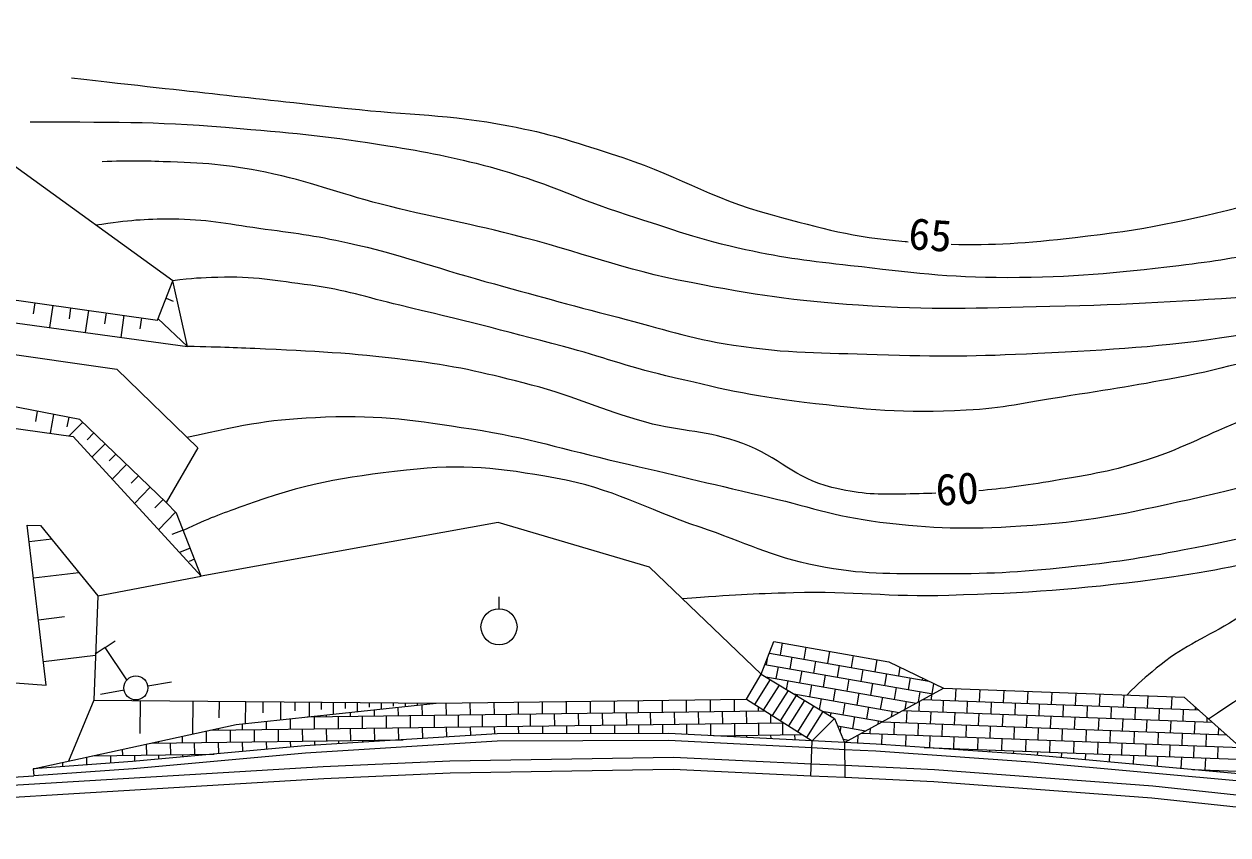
# Model space of a CAD drawing. Units: millimetres, scale not verified. Extents: x 40000 to 680000, y 20000 to 380000.
# Drawn here: x 289755 to 339880, y 302274 to 336030 of the extents above; entities that cross this region are included whole.
import ezdxf
from ezdxf.enums import TextEntityAlignment as Align

# ---------------------------------------------------------------- set-up
doc = ezdxf.new("R2010")
doc.units = ezdxf.units.MM
doc.header["$LTSCALE"] = 1000
doc.layers.add('M-BGD', color=7, linetype='Continuous', lineweight=13)
doc.styles.add('ＭＳ ゴシック', font='')
doc.styles.get('ＭＳ ゴシック').set_extended_font_data('MS Gothic')

msp = doc.modelspace()

# ---------------------------------------------------------------- linework, layer by layer
at = {"layer": 'M-BGD'}
for p, q in [((241805, 331253), (295305, 323708)), ((295305, 323708), (295949, 325338)), ((290204, 324427), (290138, 323961)), ((290950, 324322), (290819, 323395)), ((295665, 324620), (295967, 324500)), ((291692, 324217), (291626, 323754)), ((292433, 324112), (292303, 323191)), ((293170, 324009), (293105, 323548)), ((293907, 323905), (293778, 322989)), ((294640, 323801), (294575, 323343)), ((295330, 323771), (296556, 322608)), ((292082, 319575), (289073, 320145)), ((290305, 319911), (290225, 319487)), ((290984, 319783), (290835, 318996)), ((291613, 319663), (291539, 319270)), ((292199, 319461), (291636, 318882)), ((295675, 316114), (292082, 319575)), ((292662, 319011), (292381, 318721)), ((293125, 318561), (292582, 318001)), ((293573, 318126), (293301, 317846)), ((294021, 317691), (293428, 317080)), ((294509, 317216), (294212, 316911)), ((294997, 316742), (294350, 316077)), ((295529, 316225), (295206, 315892)), ((296101, 315669), (295675, 316114)), ((296061, 315708), (295356, 314982)), ((297133, 313049), (296101, 315669)), ((290679, 308503), (289883, 315176)), ((289883, 315176), (290433, 315151)), ((296377, 314968), (295907, 314782)), ((289965, 314486), (290911, 314599)), ((296674, 314215), (296225, 314038)), ((296857, 313749), (296633, 313661)), ((290146, 312971), (292039, 313197)), ((292831, 312233), (292658, 307882)), ((309530, 311687), (309530, 312187)), ((290353, 311234), (291439, 311363)), ((293128, 310082), (293543, 310360)), ((320448, 308970), (320970, 310321)), ((320970, 310321), (325766, 309480)), ((320970, 310321), (325766, 309480)), ((293128, 310082), (292712, 309804)), ((294035, 308726), (293128, 310082)), ((320786, 309846), (327425, 308681)), ((321248, 309765), (321334, 310258)), ((322233, 309592), (322319, 310085)), ((323218, 309419), (323304, 309912)), ((290560, 309496), (292732, 309755)), ((320603, 309371), (327596, 308144)), ((320669, 309359), (320728, 309694)), ((321075, 308780), (321161, 309273)), ((321654, 309186), (321740, 309679)), ((322639, 309013), (322725, 309506)), ((323624, 308841), (323710, 309333)), ((324203, 309247), (324289, 309739)), ((325188, 309074), (325274, 309566)), ((325766, 309480), (328038, 308386)), ((285484, 308920), (290679, 308503)), ((319834, 307923), (320448, 308970)), ((320448, 308970), (323495, 307124)), ((320633, 308858), (326895, 307759)), ((322060, 308607), (322146, 309100)), ((323045, 308434), (323131, 308927)), ((324609, 308668), (324695, 309160)), ((325594, 308495), (325680, 308987)), ((326173, 308901), (326235, 309255)), ((326579, 308322), (326665, 308815)), ((327158, 308728), (327171, 308804)), ((292931, 308140), (293916, 308309)), ((294902, 308479), (295887, 308649)), ((320176, 307707), (320829, 308739)), ((320549, 307471), (321206, 308510)), ((320915, 307239), (321577, 308286)), ((321504, 308330), (321567, 308694)), ((322466, 308028), (322552, 308521)), ((323451, 307856), (323537, 308348)), ((323911, 306123), (328038, 308386)), ((324030, 308262), (324116, 308754)), ((325015, 308089), (325101, 308581)), ((326000, 307916), (326086, 308409)), ((327564, 308149), (327639, 308578)), ((328038, 308386), (338052, 308007)), ((328038, 308386), (338052, 308007)), ((328540, 307867), (328558, 308366)), ((329539, 307829), (329558, 308329)), ((330538, 307791), (330557, 308291)), ((292658, 307882), (291601, 305350)), ((292658, 307882), (306918, 307755)), ((294593, 307865), (294581, 306499)), ((296778, 307845), (296766, 306475)), ((297875, 307835), (297869, 307150)), ((298971, 307826), (298963, 306911)), ((299702, 307819), (299698, 307362)), ((300434, 307813), (300427, 307067)), ((301031, 307807), (301028, 307434)), ((301628, 307802), (301622, 307193)), ((302128, 307798), (302125, 307493)), ((302628, 307793), (302623, 307299)), ((303128, 307789), (303126, 307542)), ((303628, 307784), (303624, 307406)), ((304128, 307780), (304126, 307590)), ((304628, 307775), (304625, 307512)), ((305128, 307771), (305126, 307639)), ((306918, 307755), (319834, 307923)), ((306918, 307755), (319834, 307923)), ((308342, 307273), (308335, 307773)), ((309342, 307286), (309335, 307786)), ((310342, 307300), (310335, 307799)), ((311341, 307313), (311335, 307813)), ((312341, 307326), (312335, 307826)), ((313341, 307339), (313335, 307839)), ((314341, 307352), (314335, 307852)), ((315341, 307365), (315335, 307865)), ((316341, 307378), (316335, 307878)), ((317341, 307391), (317334, 307891)), ((318341, 307404), (318334, 307904)), ((319341, 307417), (319334, 307917)), ((319834, 307923), (322569, 306192)), ((321249, 307028), (321916, 308081)), ((321594, 306809), (322265, 307869)), ((321812, 308143), (326194, 307374)), ((321963, 308052), (321974, 308115)), ((322880, 307496), (322958, 307942)), ((323857, 307277), (323943, 307769)), ((324436, 307683), (324522, 308175)), ((325421, 307510), (325507, 308003)), ((326436, 307507), (326492, 307830)), ((326997, 307815), (327071, 308236)), ((327022, 307424), (327037, 307837)), ((327185, 307918), (338642, 307485)), ((327540, 307905), (327548, 308117)), ((328021, 307386), (328040, 307886)), ((329020, 307348), (329039, 307848)), ((330020, 307310), (330038, 307810)), ((331019, 307273), (331038, 307772)), ((331537, 307753), (331556, 308253)), ((332537, 307716), (332556, 308215)), ((333536, 307678), (333555, 308177)), ((334535, 307640), (334554, 308140)), ((335535, 307602), (335553, 308102)), ((336534, 307564), (336553, 308064)), ((337533, 307527), (337552, 308026)), ((338052, 308007), (340618, 305735)), ((298588, 306871), (306918, 307755)), ((301543, 307185), (320608, 307433)), ((302342, 307195), (302341, 307270)), ((303342, 307208), (303340, 307375)), ((304342, 307221), (304339, 307481)), ((305342, 307234), (305337, 307587)), ((305628, 307766), (305626, 307618)), ((306128, 307762), (306127, 307688)), ((306342, 307247), (306336, 307693)), ((307342, 307260), (307335, 307760)), ((307848, 306767), (307842, 307267)), ((308848, 306780), (308842, 307280)), ((309848, 306793), (309842, 307293)), ((310848, 306806), (310842, 307306)), ((311848, 306819), (311841, 307319)), ((312848, 306832), (312841, 307332)), ((313848, 306845), (313841, 307345)), ((314848, 306858), (314841, 307358)), ((315848, 306871), (315841, 307371)), ((316848, 306884), (316841, 307384)), ((317847, 306897), (317841, 307397)), ((318847, 306910), (318841, 307410)), ((319847, 306923), (319841, 307423)), ((320341, 307430), (320338, 307604)), ((320847, 306936), (320843, 307285)), ((321969, 306572), (322644, 307639)), ((322343, 306335), (323023, 307410)), ((322992, 307429), (325493, 306990)), ((323339, 307218), (323365, 307363)), ((324842, 307104), (324928, 307596)), ((325874, 307199), (325913, 307424)), ((326331, 307450), (339233, 306962)), ((326503, 306943), (326522, 307443)), ((327502, 306905), (327521, 307405)), ((328502, 306867), (328521, 307367)), ((329501, 306830), (329520, 307329)), ((330500, 306792), (330519, 307292)), ((332018, 307235), (332037, 307734)), ((333017, 307197), (333036, 307697)), ((334017, 307159), (334036, 307659)), ((335016, 307121), (335035, 307621)), ((336015, 307084), (336034, 307583)), ((337015, 307046), (337033, 307546)), ((338014, 307008), (338033, 307508)), ((338532, 307489), (338536, 307579)), ((290137, 305032), (298588, 306871)), ((297488, 306632), (321382, 306943)), ((298849, 306650), (298846, 306899)), ((299849, 306663), (299845, 307005)), ((300849, 306676), (300843, 307111)), ((301849, 306689), (301842, 307189)), ((302849, 306702), (302842, 307202)), ((303849, 306715), (303842, 307215)), ((304849, 306728), (304842, 307228)), ((305848, 306741), (305842, 307241)), ((306848, 306754), (306842, 307254)), ((308353, 306415), (308348, 306774)), ((309352, 306478), (309348, 306787)), ((310352, 306487), (310348, 306800)), ((311352, 306489), (311348, 306813)), ((312352, 306492), (312348, 306826)), ((313352, 306494), (313348, 306839)), ((314352, 306497), (314348, 306852)), ((315352, 306500), (315348, 306865)), ((316352, 306502), (316348, 306878)), ((317353, 306463), (317347, 306891)), ((318354, 306411), (318347, 306904)), ((319354, 306417), (319347, 306917)), ((320354, 306430), (320347, 306930)), ((321354, 306443), (321347, 306943)), ((322569, 306192), (323495, 307124)), ((323495, 307124), (323911, 306123)), ((323625, 306810), (324791, 306605)), ((323731, 306557), (323771, 306784)), ((324263, 306698), (324350, 307190)), ((325312, 306891), (325334, 307018)), ((325478, 306982), (339823, 306439)), ((325504, 306981), (325504, 306996)), ((325985, 306462), (326004, 306962)), ((326984, 306424), (327003, 306924)), ((327983, 306387), (328002, 306886)), ((328983, 306349), (329001, 306849)), ((329982, 306311), (330001, 306811)), ((330981, 306273), (331000, 306773)), ((331500, 306754), (331519, 307254)), ((332499, 306716), (332518, 307216)), ((333498, 306679), (333517, 307178)), ((334497, 306641), (334516, 307140)), ((335497, 306603), (335516, 307103)), ((336496, 306565), (336515, 307065)), ((337495, 306527), (337514, 307027)), ((338495, 306490), (338514, 306989)), ((339013, 306970), (339020, 307150)), ((296356, 306117), (296352, 306385)), ((297356, 306130), (297350, 306602)), ((297849, 306637), (297848, 306710)), ((298356, 306143), (298349, 306643)), ((299356, 306156), (299349, 306656)), ((300355, 306169), (300349, 306669)), ((301355, 306182), (301349, 306682)), ((302355, 306195), (302349, 306695)), ((303355, 306208), (303349, 306708)), ((304355, 306221), (304349, 306721)), ((305355, 306234), (305348, 306734)), ((306354, 306289), (306348, 306747)), ((307354, 306352), (307348, 306760)), ((318470, 306405), (322156, 306453)), ((318854, 306385), (318854, 306410)), ((319855, 306333), (319854, 306423)), ((320856, 306281), (320854, 306436)), ((321856, 306229), (321854, 306449)), ((324470, 306094), (324483, 306436)), ((324624, 306514), (340413, 305917)), ((324751, 306583), (324756, 306611)), ((324985, 306500), (324994, 306716)), ((325468, 306038), (325485, 306481)), ((326466, 305968), (326484, 306443)), ((327465, 305906), (327484, 306406)), ((328464, 305868), (328483, 306368)), ((329463, 305830), (329482, 306330)), ((330463, 305793), (330481, 306292)), ((331980, 306236), (331999, 306735)), ((332980, 306198), (332999, 306697)), ((333979, 306160), (333998, 306660)), ((334978, 306122), (334997, 306622)), ((335978, 306084), (335996, 306584)), ((336977, 306047), (336996, 306546)), ((337976, 306009), (337995, 306508)), ((338975, 305971), (338994, 306471)), ((339494, 306452), (339504, 306722)), ((293862, 305585), (293859, 305842)), ((294862, 305598), (294856, 306059)), ((295045, 306100), (305536, 306237)), ((295356, 306104), (295355, 306168)), ((295862, 305611), (295856, 306111)), ((296862, 305624), (296856, 306124)), ((297862, 305651), (297856, 306137)), ((298861, 305742), (298856, 306150)), ((299860, 305833), (299855, 306163)), ((300859, 305925), (300855, 306176)), ((309459, 306184), (301474, 305679)), ((301858, 306004), (301855, 306189)), ((302857, 306067), (302855, 306202)), ((303856, 306131), (303855, 306215)), ((304855, 306194), (304855, 306228)), ((316583, 306203), (309459, 306184)), ((322558, 305893), (316583, 306203)), ((322518, 304726), (322569, 306192)), ((323915, 305822), (322558, 305893)), ((323911, 306123), (322569, 306192)), ((323853, 306262), (324090, 306221)), ((323911, 306123), (323930, 304661)), ((325222, 305754), (323915, 305822)), ((327229, 305915), (345078, 305240)), ((327963, 305864), (327964, 305887)), ((328962, 305794), (328964, 305849)), ((329960, 305724), (329963, 305811)), ((330958, 305655), (330962, 305774)), ((331462, 305755), (331481, 306254)), ((332461, 305717), (332480, 306217)), ((333460, 305679), (333479, 306179)), ((334460, 305641), (334479, 306141)), ((335459, 305604), (335478, 306103)), ((336458, 305566), (336477, 306066)), ((337458, 305528), (337476, 306028)), ((338457, 305490), (338476, 305990)), ((339456, 305453), (339475, 305952)), ((291368, 305119), (291366, 305299)), ((292368, 305189), (292363, 305516)), ((292602, 305568), (297675, 305634)), ((292863, 305572), (292862, 305625)), ((293367, 305260), (293363, 305578)), ((301474, 305679), (294294, 305025)), ((294366, 305333), (294362, 305591)), ((295365, 305424), (295362, 305604)), ((296364, 305515), (296362, 305617)), ((297363, 305606), (297362, 305630)), ((331654, 305305), (325222, 305754)), ((343771, 304202), (331654, 305305)), ((331956, 305579), (331961, 305736)), ((332953, 305488), (332961, 305698)), ((333950, 305398), (333960, 305660)), ((334947, 305307), (334959, 305623)), ((335945, 305216), (335959, 305585)), ((336942, 305125), (336958, 305547)), ((337939, 305034), (337957, 305509)), ((338938, 304972), (338956, 305471)), ((290137, 305032), (290158, 304732)), ((294294, 305025), (290158, 304732)), ((290159, 305036), (290214, 305037)), ((290369, 305048), (290369, 305082)), ((307497, 304844), (302235, 304608)), ((316781, 304992), (307497, 304844)), ((322518, 304726), (316781, 304992)), ((323924, 305162), (322535, 305226)), ((338407, 304992), (345920, 304708)), ((338438, 304989), (338438, 304991)), ((339435, 304898), (339437, 304953)), ((302235, 304608), (291828, 303987)), ((323930, 304661), (322518, 304726)), ((327632, 304489), (323930, 304661)), ((336708, 303809), (327632, 304489)), ((291828, 303987), (274768, 302952)), ((347647, 302627), (336708, 303809))]:
    msp.add_line(p, q, dxfattribs=at)
for points in [[(214656, 336030), (240440, 330305), (296556, 322608), (295949, 325338), (289352, 330115), (273541, 332315), (271796, 333452)], [(214725, 334691), (238721, 329533), (247769, 328222), (293621, 321665), (296986, 318387), (295675, 316114)], [(209437, 322964), (236337, 315077), (245658, 314013), (289024, 319255), (291793, 318859), (297133, 313049)], [(290433, 315151), (292831, 312233), (297133, 313049)], [(320448, 308970), (315800, 313420), (309495, 315274), (297133, 313049)], [(322569, 306192), (316590, 306503), (309449, 306484), (301451, 305979), (294270, 305324), (290137, 305032)], [(393493, 293192), (385344, 296012), (378330, 297985), (369288, 300306), (361104, 301992), (351948, 303508), (343803, 304501), (331678, 305604), (325240, 306054), (323911, 306123)], [(322535, 305226), (316789, 305492), (307482, 305344), (302209, 305107), (291798, 304486), (274738, 303451), (255370, 302268), (240998, 301233), (222519, 299873)], [(444380, 278351), (436513, 278262), (428136, 279085), (422989, 280051), (417460, 281923), (410560, 285137), (400434, 289460), (395270, 291478), (390437, 293079), (383004, 295507), (375924, 297463), (369466, 299151), (362648, 300663), (356807, 301730), (347712, 303123), (336754, 304307), (327662, 304988), (323924, 305162)], [(221919, 299992), (246731, 301965), (290158, 304732)]]:
    msp.add_lwpolyline(points, dxfattribs=at)
for centre, radius in [((309530, 310937), 750), ((294409, 308394), 500)]:
    msp.add_circle(centre, radius, dxfattribs=at)
at = {"layer": 'M-BGD', "lineweight": 25}
for points, knots in [([(291728, 333790), (297335, 333164), (298744, 333004), (303242, 332517), (305858, 332233), (307355, 332288), (309940, 331797), (311635, 331475), (312557, 331153), (314202, 330635), (316872, 329793), (318198, 328817), (320900, 328088), (323030, 327514), (324238, 327159), (326436, 326981), (326478, 326978), (326520, 326974), (326562, 326971)], [0, 0, 0, 0, 1, 1, 1, 2, 2, 2, 3, 3, 3, 4, 4, 4, 5, 5, 5, 6, 6, 6, 6]), ([(328359, 326868), (330077, 326814), (331474, 326917), (333522, 327147), (336429, 327474), (338046, 327818), (340884, 328531), (342416, 328916), (343221, 329328), (344759, 329693), (347121, 330255), (348509, 330231), (350903, 330635), (353266, 331033), (354028, 331179), (356937, 331742)], [0, 0, 0, 0, 1, 1, 1, 2, 2, 2, 3, 3, 3, 4, 4, 4, 5, 5, 5, 5]), ([(380131, 324103), (374639, 323677), (373132, 323569), (368672, 322995), (364526, 322462), (362279, 321443), (358100, 321335), (355107, 321257), (353454, 321971), (350460, 321944), (348146, 321922), (346839, 321673), (344593, 321113), (342952, 320704), (342122, 320189), (340552, 319563), (338985, 318940), (338167, 318432), (336566, 317903), (335072, 317409), (334187, 317281), (332636, 317017), (331425, 316811), (330469, 316684), (329513, 316603)], [0, 0, 0, 0, 1, 1, 1, 2, 2, 2, 3, 3, 3, 4, 4, 4, 5, 5, 5, 6, 6, 6, 7, 7, 7, 8, 8, 8, 8]), ([(327716, 316499), (327268, 316483), (326793, 316472), (326270, 316463), (325141, 316444), (324488, 316469), (323391, 316740), (321824, 317127), (321196, 318003), (319683, 318567), (318169, 319131), (317201, 319030), (315642, 319453), (313754, 319965), (312775, 320515), (310881, 321003), (309021, 321481), (307970, 321748), (306065, 321999), (303635, 322319), (302258, 322382), (299810, 322497), (298540, 322557), (298120, 322578), (296556, 322608)], [0, 0, 0, 0, 1, 1, 1, 2, 2, 2, 3, 3, 3, 4, 4, 4, 5, 5, 5, 6, 6, 6, 7, 7, 7, 8, 8, 8, 8]), ([(339065, 307110), (341181, 308500), (341756, 308887), (343430, 310098), (343654, 310259), (343864, 310415), (344065, 310567)], [0, 0, 0, 0, 1, 1, 1, 2, 2, 2, 2])]:
    msp.add_open_spline(points, degree=3, knots=knots, dxfattribs=at)
at = {"layer": 'M-BGD'}
for points, knots in [([(290012, 331963), (294167, 331945), (295353, 331978), (298758, 331686), (301166, 331480), (302517, 331354), (304903, 330967), (306581, 330694), (307522, 330519), (309165, 330081), (311445, 329474), (312619, 328806), (314867, 328088), (316777, 327479), (317834, 327074), (319793, 326649), (321482, 326283), (322450, 326179), (324166, 325985), (326709, 325697), (328140, 325487), (330698, 325486), (333494, 325486), (335062, 325661), (337839, 325985), (339382, 326165), (340239, 326326), (341770, 326594), (343720, 326934), (344830, 327056), (346752, 327535), (348663, 328010), (349650, 328578), (351568, 329029), (353083, 329386), (353959, 329454), (355498, 329693), (356836, 329902), (357267, 329963), (358930, 330192)], [0, 0, 0, 0, 1, 1, 1, 2, 2, 2, 3, 3, 3, 4, 4, 4, 5, 5, 5, 6, 6, 6, 7, 7, 7, 8, 8, 8, 9, 9, 9, 10, 10, 10, 11, 11, 11, 12, 12, 12, 13, 13, 13, 13]), ([(361476, 329029), (359792, 328831), (359269, 328732), (357878, 328420), (355696, 327931), (354586, 327266), (352453, 326594), (350567, 325999), (349531, 325548), (347582, 325210), (345210, 324797), (343840, 324867), (341437, 324711), (337938, 324485), (335976, 324350), (332470, 324269), (329357, 324197), (327604, 324103), (324499, 324324), (321757, 324519), (320224, 324747), (317524, 325265), (314578, 325831), (313016, 326529), (310106, 327258), (307974, 327792), (306754, 327984), (304626, 328531), (302736, 329017), (301722, 329469), (299810, 329860), (298170, 330194), (297221, 330247), (295548, 330302), (294554, 330335), (294203, 330342), (293001, 330302)], [0, 0, 0, 0, 1, 1, 1, 2, 2, 2, 3, 3, 3, 4, 4, 4, 5, 5, 5, 6, 6, 6, 7, 7, 7, 8, 8, 8, 9, 9, 9, 10, 10, 10, 11, 11, 11, 12, 12, 12, 12]), ([(292731, 327668), (294198, 327873), (294680, 327928), (295935, 327922), (297349, 327915), (298133, 327731), (299533, 327535), (300987, 327330), (301809, 327244), (303242, 326926), (305501, 326424), (306713, 325934), (308944, 325320), (311103, 324726), (312309, 324379), (314479, 323826), (316354, 323348), (317382, 322952), (319295, 322663), (321609, 322314), (322935, 322352), (325274, 322276), (327889, 322190), (329359, 322194), (331972, 322331), (335158, 322498), (336954, 322572), (340109, 323051), (341983, 323335), (343000, 323680), (344870, 323992), (347536, 324436), (349063, 324459), (351734, 324878), (354754, 325351), (356396, 325923), (359428, 326317), (361923, 326641), (363336, 326704), (365849, 326815), (367815, 326902), (368473, 326916), (370887, 326926)], [0, 0, 0, 0, 1, 1, 1, 2, 2, 2, 3, 3, 3, 4, 4, 4, 5, 5, 5, 6, 6, 6, 7, 7, 7, 8, 8, 8, 9, 9, 9, 10, 10, 10, 11, 11, 11, 12, 12, 12, 13, 13, 13, 14, 14, 14, 14]), ([(377308, 325819), (373149, 325417), (372075, 325317), (368728, 324933), (365762, 324593), (364113, 324305), (361144, 323992), (359353, 323803), (358347, 323723), (356550, 323604), (353980, 323434), (352530, 323528), (349962, 323328), (347425, 323129), (345996, 323031), (343486, 322608), (341386, 322254), (340261, 321798), (338171, 321390), (336148, 320995), (335005, 320823), (332968, 320504), (331415, 320261), (330552, 320040), (328982, 319951), (326346, 319802), (324852, 319978), (322229, 320283), (319954, 320547), (318701, 320867), (316472, 321390), (314786, 321786), (313884, 322165), (312210, 322608), (309558, 323310), (308070, 323694), (305401, 324324), (303956, 324665), (303164, 324962), (301692, 325154), (300186, 325351), (299335, 325540), (297817, 325486), (297086, 325461), (296810, 325452), (295949, 325338)], [0, 0, 0, 0, 1, 1, 1, 2, 2, 2, 3, 3, 3, 4, 4, 4, 5, 5, 5, 6, 6, 6, 7, 7, 7, 8, 8, 8, 9, 9, 9, 10, 10, 10, 11, 11, 11, 12, 12, 12, 13, 13, 13, 14, 14, 14, 15, 15, 15, 15]), ([(296534, 318828), (299125, 319402), (300026, 319590), (302301, 319674), (304686, 319762), (306031, 319537), (308390, 319176), (310822, 318804), (312137, 318343), (314535, 317792), (316850, 317260), (318142, 316938), (320458, 316408), (322380, 315968), (323427, 315547), (325384, 315301), (327659, 315015), (328963, 315002), (331252, 315135), (334027, 315297), (335566, 315652), (338282, 316242), (341106, 316856), (342641, 317397), (345423, 318180), (347222, 318685), (348192, 319112), (350018, 319508), (352438, 320033), (353859, 319933), (356328, 320117), (357796, 320226), (358639, 320049), (360092, 320283), (361915, 320576), (362860, 321124), (364687, 321390), (366206, 321611), (367085, 321286), (368617, 321390), (371312, 321573), (372800, 321899), (375481, 322220), (377665, 322482), (378348, 322563), (381072, 322885)], [0, 0, 0, 0, 1, 1, 1, 2, 2, 2, 3, 3, 3, 4, 4, 4, 5, 5, 5, 6, 6, 6, 7, 7, 7, 8, 8, 8, 9, 9, 9, 10, 10, 10, 11, 11, 11, 12, 12, 12, 13, 13, 13, 14, 14, 14, 15, 15, 15, 15]), ([(380740, 321390), (377889, 320833), (377107, 320686), (374762, 320338), (372156, 319952), (370690, 319762), (368064, 319563), (365238, 319350), (363642, 319493), (360812, 319342), (358777, 319233), (357619, 319288), (355609, 318954), (353498, 318604), (352348, 318225), (350294, 317626), (347951, 316943), (346717, 316309), (344371, 315633), (341937, 314932), (340547, 314624), (338061, 314139), (336194, 313774), (335136, 313619), (333245, 313419), (331092, 313191), (329874, 313130), (327709, 313142), (325781, 313153), (324674, 313098), (322783, 313474), (320818, 313866), (319811, 314444), (317911, 315080), (315551, 315869), (314328, 316692), (311878, 317128), (309490, 317552), (308088, 317730), (305678, 317460), (302972, 317157), (301427, 316898), (298869, 315965), (297884, 315606), (297506, 315482), (296384, 314950)], [0, 0, 0, 0, 1, 1, 1, 2, 2, 2, 3, 3, 3, 4, 4, 4, 5, 5, 5, 6, 6, 6, 7, 7, 7, 8, 8, 8, 9, 9, 9, 10, 10, 10, 11, 11, 11, 12, 12, 12, 13, 13, 13, 14, 14, 14, 15, 15, 15, 15]), ([(317164, 312114), (319364, 312285), (319979, 312317), (321786, 312367), (324315, 312438), (325734, 312178), (328263, 312256), (331623, 312361), (333509, 312490), (336843, 312921), (339047, 313205), (340262, 313501), (342434, 313972), (343701, 314248), (344426, 314364), (345653, 314783), (347034, 315255), (347753, 315663), (349112, 316194), (350376, 316689), (351044, 317102), (352365, 317416), (353385, 317659), (353794, 317716), (355019, 317821)], [0, 0, 0, 0, 1, 1, 1, 2, 2, 2, 3, 3, 3, 4, 4, 4, 5, 5, 5, 6, 6, 6, 7, 7, 7, 8, 8, 8, 8]), ([(354315, 317230), (353211, 317150), (352832, 317071), (351900, 316866), (350046, 316457), (349138, 315789), (347408, 315007), (345935, 314341), (345104, 313973), (343674, 313217), (342191, 312434), (341388, 311945), (339943, 311094), (338738, 310384), (337978, 310100), (336898, 309212), (336398, 308800), (336204, 308644), (335668, 308098)], [0, 0, 0, 0, 1, 1, 1, 2, 2, 2, 3, 3, 3, 4, 4, 4, 5, 5, 5, 6, 6, 6, 6])]:
    msp.add_open_spline(points, degree=3, knots=knots, dxfattribs=at)

# ---------------------------------------------------------------- texts
at = {"layer": 'M-BGD', "style": 'ＭＳ ゴシック'}
for s, rotation, p in [('65', 356.055, (327412, 326207)), ('60', 3.691, (328673, 315634))]:
    msp.add_text(s, height=1320, rotation=rotation, dxfattribs=at).set_placement(p, align=Align.BOTTOM_CENTER)

doc.saveas('drawing.dxf')
